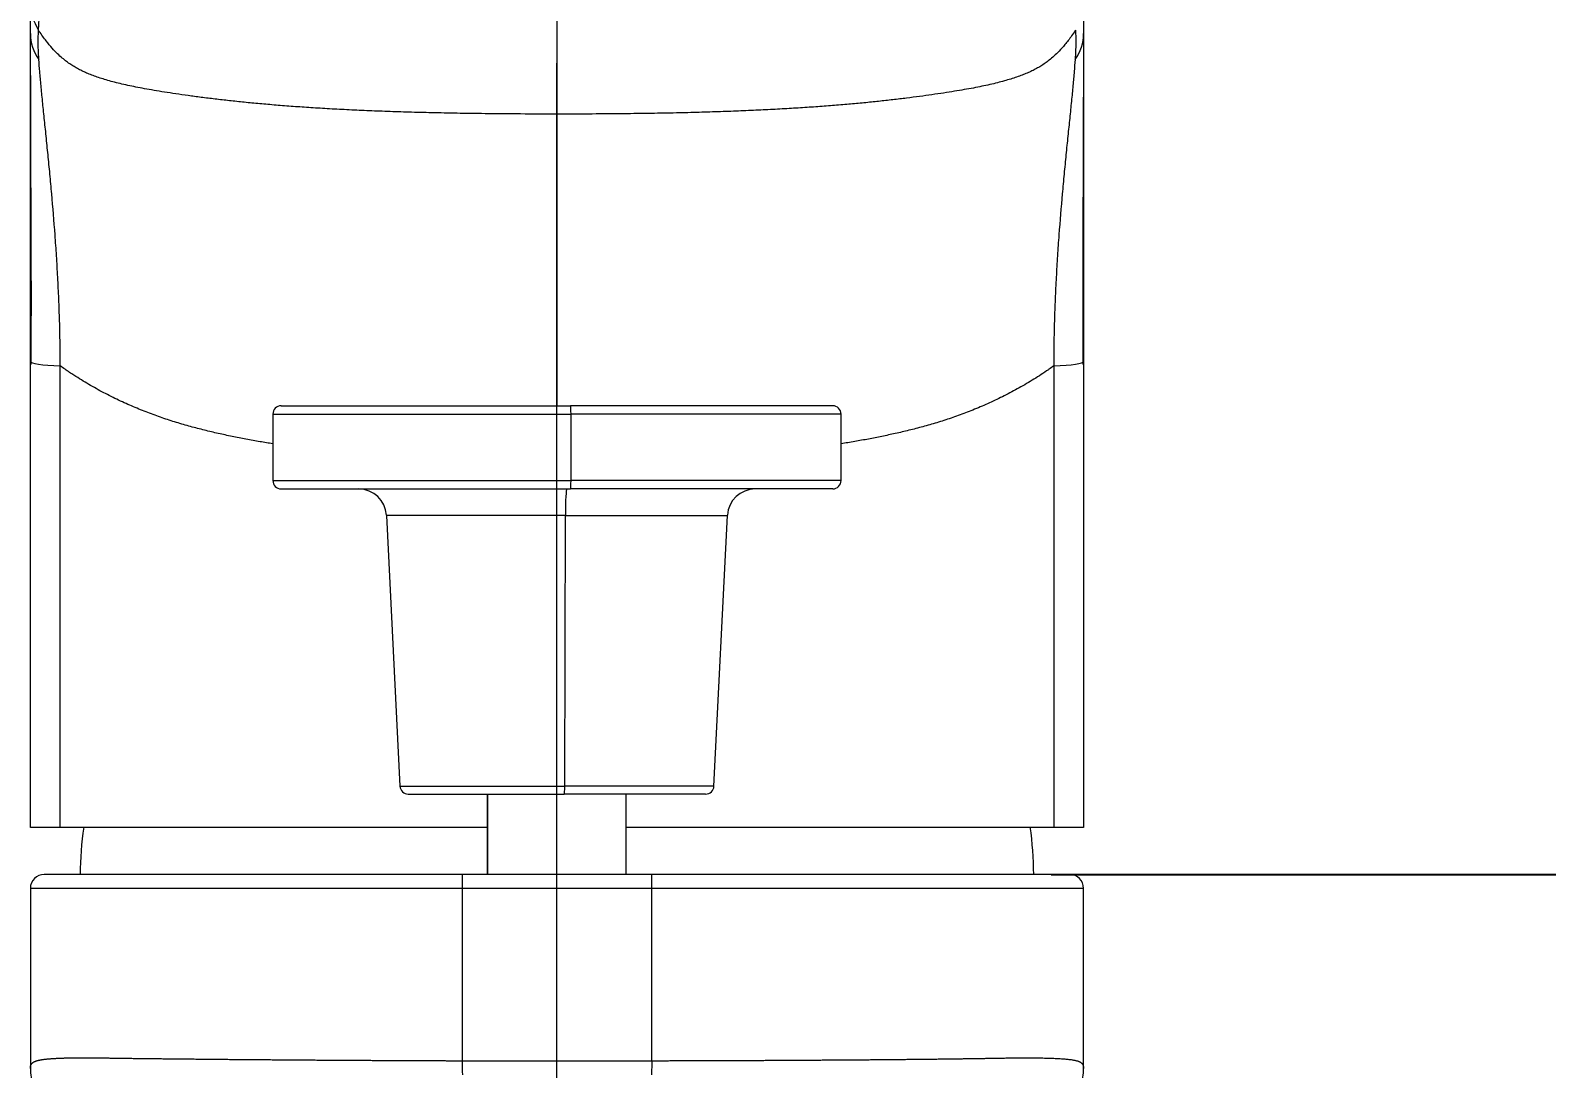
# Model space of a CAD drawing. Header units: millimetres. Extents: x 13304 to 14145, y -3112 to -2518.
# Drawn here: x 13592.1 to 13646.8, y -2786.8 to -2749.4 of the extents above; entities that cross this region are included whole.
import ezdxf

# ---------------------------------------------------------------- set-up
doc = ezdxf.new("R2010")
doc.units = ezdxf.units.MM
doc.linetypes.add('CENTERX2', pattern=[101.6, 63.5, -12.7, 12.7, -12.7])
doc.layers.add('CENTER', color=1, linetype='CENTERX2', lineweight=15)
doc.layers.add('DIM_', color=5, linetype='Continuous', lineweight=9)
doc.styles.get("Standard").update_dxf_attribs({"font": 'arial.ttf'})
doc.dimstyles.new('사본(2) STANDARD', dxfattribs={"dimscale": 0, "dimtxt": 4, "dimasz": 4, "dimexe": 1.25, "dimexo": 0.625, "dimgap": 1.5, "dimtad": 3, "dimtih": 1, "dimtoh": 1, "dimdec": 1, "dimzin": 9, "dimdsep": 46, "dimtxsty": 'Standard', "dimcen": 2.5, "dimclrd": 5, "dimclre": 5, "dimclrt": 5, "dimadec": 0, "dimazin": 0, "dimtfac": 1, "dimtdec": 1, "dimtmove": 0, "dimatfit": 3, "dimfxl": 1.25, "dimtfill": 1, "dimtolj": 1, "dimtzin": 0, "dimarcsym": 0})

# ---------------------------------------------------------------- blocks, each defined once
blk = doc.blocks.new('*D1')
at = {"layer": 'Defpoints', "color": 0, "transparency": 16777216}
for p in [(13611.112, -2735.149), (13694.137, -2735.149), (13635.287, -2904.833)]:
    blk.add_point(p, dxfattribs=at)
at = {"layer": 'DIM_', "color": 5, "lineweight": -2, "transparency": 16777216}
for p, q in [((13611.737, -2735.149), (13695.387, -2735.149)), ((13694.137, -2739.149), (13694.137, -2816.449)), ((13694.137, -2900.833), (13694.137, -2823.534)), ((13635.912, -2904.833), (13695.387, -2904.833))]:
    blk.add_line(p, q, dxfattribs=at)
at = {"layer": 'DIM_', "color": 5, "transparency": 16777216}
for points in [[(13693.471, -2739.149), (13694.804, -2739.149), (13694.137, -2735.149)], [(13693.471, -2900.833), (13694.804, -2900.833), (13694.137, -2904.833)]]:
    blk.add_solid(points, dxfattribs=at)
at = {"layer": 'DIM_', "color": 5, "transparency": 16777216, "insert": (13694.137, -2819.991), "char_height": 4, "attachment_point": 5, "bg_fill": 3, "box_fill_scale": 1.1, "bg_fill_color": 256, "bg_fill_true_color": 13158600, "bg_fill_transparency": 0}
blk.add_mtext('\\A1;169.7', dxfattribs=at)
blk = doc.blocks.new('*D4')
at = {"layer": 'Defpoints', "color": 0, "transparency": 16777216}
for p in [(13628.311, -2779.833), (13635.287, -2904.833), (13674.261, -2904.833)]:
    blk.add_point(p, dxfattribs=at)
at = {"layer": 'DIM_', "color": 5, "lineweight": -2, "transparency": 16777216}
for p, q in [((13628.936, -2779.833), (13675.511, -2779.833)), ((13674.261, -2783.833), (13674.261, -2838.791)), ((13674.261, -2900.833), (13674.261, -2845.876)), ((13635.912, -2904.833), (13675.511, -2904.833))]:
    blk.add_line(p, q, dxfattribs=at)
at = {"layer": 'DIM_', "color": 5, "transparency": 16777216}
for points in [[(13673.594, -2783.833), (13674.927, -2783.833), (13674.261, -2779.833)], [(13673.594, -2900.833), (13674.927, -2900.833), (13674.261, -2904.833)]]:
    blk.add_solid(points, dxfattribs=at)
at = {"layer": 'DIM_', "color": 5, "transparency": 16777216, "insert": (13674.261, -2842.333), "char_height": 4, "attachment_point": 5, "bg_fill": 3, "box_fill_scale": 1.1, "bg_fill_color": 256, "bg_fill_true_color": 13158600, "bg_fill_transparency": 0}
blk.add_mtext('\\A1;125', dxfattribs=at)

msp = doc.modelspace()

# ---------------------------------------------------------------- linework, layer by layer
at = {"linetype": 'Continuous', "lineweight": 18}
msp.add_line((13592.112, -2778.133), (13592.112, -2761.336), dxfattribs=at)
at = {"linetype": 'Continuous', "lineweight": 0}
for p, q in [((13600.861, -2763.233), (13611.619, -2763.233)), ((13600.861, -2763.233), (13600.861, -2765.633)), ((13601.161, -2762.933), (13611.604, -2762.933)), ((13621.061, -2762.933), (13611.604, -2762.933)), ((13621.361, -2763.233), (13611.619, -2763.233)), ((13611.619, -2765.633), (13611.619, -2763.233)), ((13621.361, -2765.633), (13621.361, -2763.233)), ((13600.861, -2765.633), (13611.619, -2765.633)), ((13601.161, -2765.933), (13611.604, -2765.933)), ((13621.061, -2765.933), (13611.604, -2765.933)), ((13621.361, -2765.633), (13611.619, -2765.633)), ((13604.958, -2766.884), (13605.446, -2776.648)), ((13611.416, -2766.884), (13604.958, -2766.884)), ((13611.392, -2776.648), (13611.416, -2766.884)), ((13611.416, -2766.884), (13617.263, -2766.884)), ((13616.775, -2776.648), (13617.263, -2766.884)), ((13605.446, -2776.648), (13611.392, -2776.648)), ((13605.746, -2776.933), (13611.377, -2776.933)), ((13608.611, -2776.934), (13608.611, -2779.833)), ((13608.611, -2779.833), (13608.611, -2776.934)), ((13616.475, -2776.933), (13611.377, -2776.933)), ((13616.775, -2776.648), (13611.392, -2776.648)), ((13613.611, -2779.833), (13613.611, -2776.934))]:
    msp.add_line(p, q, dxfattribs=at)
for centre, radius, start, end in [((13601.161, -2763.233), 0.3, 90, 180), ((13621.061, -2763.233), 0.3, 0, 90), ((13601.161, -2765.633), 0.3, 180, 270), ((13603.959, -2766.933), 1, 2.8624, 90), ((13618.262, -2766.933), 1, 90, 177.1376), ((13621.061, -2765.633), 0.3, 270, 0), ((13605.746, -2776.633), 0.3, 182.8624, 270), ((13616.475, -2776.633), 0.3, 270, 357.1376), ((13592.611, -2780.333), 0.5, 90, 180), ((13629.611, -2780.333), 0.5, 0, 90)]:
    msp.add_arc(centre, radius, start, end, dxfattribs=at)
at = {"linetype": 'Continuous', "lineweight": 18}
msp.add_arc((13605.512, -2779.833), 11.6, 171.5506, 180, dxfattribs=at)
for centre, ratio, end_param in [((13594.112, -2748.361), 0.987287, 0.551875), ((13594.112, -2749.513), 0.879992, 0.562489), ((13594.112, -2761.336), 0.091336, 1.092011)]:
    msp.add_ellipse(centre, major_axis=(-2, 0), ratio=ratio, start_param=0, end_param=end_param, dxfattribs=at)
at = {"linetype": 'Continuous', "lineweight": 0}
for centre, major_axis, ratio, start_param, end_param in [((13611.604, -2763.233), (0, 0.3), 0.049612, 4.712389, 6.283185), ((13611.465, -2766.933), (0, -1), 0.049612, 3.141597, 4.662431), ((13611.604, -2765.633), (0, -0.3), 0.049612, 0.000018, 1.570796), ((13611.377, -2776.633), (0, -0.3), 0.049612, 0.002886, 1.520838), ((13607.691, -2780.333), (0, -0.5), 0.00717, 3.141594, 4.712388), ((13614.53, -2780.333), (0, -0.5), 0.00717, 1.570797, 3.141593), ((13594.111, -2786.829), (-2, 0), 0.990866, 0, 0.320177), ((13628.111, -2786.829), (2, 0), 0.990866, 5.962997, 6.283185)]:
    msp.add_ellipse(centre, major_axis=major_axis, ratio=ratio, start_param=start_param, end_param=end_param, dxfattribs=at)
at = {"linetype": 'Continuous', "lineweight": 13}
for points, knots in [([(13592.409, -2749.396), (13592.453, -2748.262), (13592.497, -2747.122), (13592.561, -2745.406), (13592.582, -2744.833), (13592.613, -2743.973), (13592.624, -2743.686), (13592.639, -2743.255), (13592.644, -2743.111), (13592.65, -2742.931), (13592.652, -2742.895), (13592.654, -2742.824), (13592.655, -2742.788), (13592.658, -2742.716), (13592.659, -2742.68), (13592.662, -2742.608), (13592.663, -2742.572), (13592.664, -2742.536)], [0, 0, 0, 0, 0.5, 0.5, 0.75, 0.75, 0.875, 0.875, 0.9375, 0.9375, 0.953125, 0.953125, 0.96875, 0.96875, 0.984375, 0.984375, 1, 1, 1, 1]), ([(13592.421, -2750.452), (13592.415, -2750.372), (13592.411, -2750.298), (13592.403, -2750.16), (13592.4, -2750.096), (13592.396, -2749.978), (13592.395, -2749.925), (13592.393, -2749.828), (13592.393, -2749.784), (13592.394, -2749.705), (13592.395, -2749.669), (13592.397, -2749.604), (13592.399, -2749.575), (13592.402, -2749.52), (13592.404, -2749.495), (13592.407, -2749.446), (13592.408, -2749.422), (13592.409, -2749.396)], [0, 0, 0, 0, 0.125, 0.125, 0.25, 0.25, 0.375, 0.375, 0.5, 0.5, 0.625, 0.625, 0.75, 0.75, 0.875, 0.875, 1, 1, 1, 1]), ([(13593.191, -2761.498), (13593.191, -2761.223), (13593.189, -2760.95), (13593.18, -2760.409), (13593.174, -2760.141), (13593.159, -2759.608), (13593.149, -2759.344), (13593.127, -2758.82), (13593.115, -2758.559), (13593.087, -2758.042), (13593.072, -2757.785), (13593.04, -2757.276), (13593.022, -2757.023), (13592.967, -2756.271), (13592.926, -2755.777), (13592.862, -2755.054), (13592.84, -2754.815), (13592.795, -2754.344), (13592.772, -2754.112), (13592.726, -2753.655), (13592.704, -2753.431), (13592.659, -2752.991), (13592.636, -2752.775), (13592.593, -2752.356), (13592.572, -2752.153), (13592.533, -2751.76), (13592.515, -2751.571), (13592.481, -2751.213), (13592.466, -2751.044), (13592.44, -2750.729), (13592.429, -2750.583), (13592.421, -2750.452)], [0, 0, 0, 0, 0.0625, 0.0625, 0.125, 0.125, 0.1875, 0.1875, 0.25, 0.25, 0.3125, 0.3125, 0.375, 0.375, 0.5, 0.5, 0.5625, 0.5625, 0.625, 0.625, 0.6875, 0.6875, 0.75, 0.75, 0.8125, 0.8125, 0.875, 0.875, 0.9375, 0.9375, 1, 1, 1, 1])]:
    msp.add_open_spline(points, degree=3, knots=knots, dxfattribs=at)
at = {"linetype": 'Continuous', "lineweight": 18}
for points in [[(13592.112, -2749.513), (13592.112, -2749.428), (13592.112, -2749.259), (13592.112, -2749.019), (13592.112, -2748.811), (13592.112, -2748.64), (13592.112, -2748.495), (13592.112, -2748.407), (13592.112, -2748.361)], [(13593.362, -2761.618), (13593.305, -2761.578), (13593.248, -2761.539), (13593.191, -2761.498)], [(13608.611, -2778.133), (13603.471, -2778.133), (13598.331, -2778.133), (13593.191, -2778.133)]]:
    msp.add_open_spline(points, degree=3, dxfattribs=at)
for points, degree, knots in [([(13592.112, -2761.336), (13592.112, -2760.459), (13592.112, -2760.014), (13592.112, -2759.238), (13592.112, -2758.593), (13592.112, -2757.798), (13592.112, -2757.086), (13592.112, -2756.26), (13592.112, -2755.512), (13592.112, -2753.825), (13592.112, -2752.494), (13592.112, -2751.898), (13592.112, -2751.392), (13592.112, -2751.149), (13592.112, -2750.912), (13592.112, -2750.497), (13592.112, -2750.158), (13592.112, -2749.798), (13592.112, -2749.513)], 2, [0, 0, 0, 0.125, 0.125, 0.25, 0.25, 0.375, 0.375, 0.5, 0.5, 0.75, 0.75, 0.8125, 0.8125, 0.875, 0.875, 0.9375, 0.9375, 1, 1, 1]), ([(13592.112, -2751.022), (13592.112, -2751.375), (13592.113, -2752.177), (13592.117, -2753.795), (13592.127, -2755.933), (13592.138, -2758.589), (13592.134, -2760.454), (13592.129, -2761.439)], 3, [0, 0, 0, 0, 0.127704, 0.275671, 0.49355, 0.735073, 1, 1, 1, 1]), ([(13600.861, -2764.304), (13600.707, -2764.28), (13600.384, -2764.226), (13599.895, -2764.138), (13599.395, -2764.04), (13598.898, -2763.934), (13598.4, -2763.817), (13597.895, -2763.686), (13597.384, -2763.538), (13596.869, -2763.371), (13596.351, -2763.184), (13595.827, -2762.973), (13595.296, -2762.734), (13594.758, -2762.466), (13594.22, -2762.168), (13593.754, -2761.881), (13593.47, -2761.692), (13593.362, -2761.618)], 3, [0.6084104, 0.6084104, 0.6084104, 0.6084104, 0.6349512, 0.6641218, 0.6925085, 0.7201944, 0.7473067, 0.7739815, 0.8003231, 0.8263026, 0.8520971, 0.8780647, 0.9043447, 0.930872, 0.9574629, 0.9838687, 1, 1, 1, 1]), ([(13593.191, -2778.133), (13593.109, -2778.133), (13593.032, -2778.133), (13592.883, -2778.133), (13592.813, -2778.133), (13592.713, -2778.133), (13592.681, -2778.133), (13592.618, -2778.133), (13592.588, -2778.133), (13592.502, -2778.133), (13592.45, -2778.133), (13592.38, -2778.133), (13592.357, -2778.133), (13592.326, -2778.133), (13592.316, -2778.133), (13592.296, -2778.133), (13592.287, -2778.133), (13592.241, -2778.133), (13592.211, -2778.133), (13592.162, -2778.133), (13592.144, -2778.133), (13592.128, -2778.133), (13592.125, -2778.133), (13592.121, -2778.133), (13592.119, -2778.133), (13592.114, -2778.133), (13592.112, -2778.133), (13592.112, -2778.133)], 3, [0, 0, 0, 0, 0.125077, 0.125077, 0.250155, 0.250155, 0.312694, 0.312694, 0.375232, 0.375232, 0.50031, 0.50031, 0.562848, 0.562848, 0.594118, 0.594118, 0.625387, 0.625387, 0.750465, 0.750465, 0.875542, 0.875542, 0.906811, 0.906811, 0.938081, 0.938081, 1, 1, 1, 1])]:
    msp.add_open_spline(points, degree=degree, knots=knots, dxfattribs=at)
at = {"linetype": 'Continuous', "lineweight": 13}
msp.add_open_spline([(13593.191, -2778.133), (13593.191, -2772.588), (13593.191, -2767.043), (13593.191, -2761.498)], degree=3, dxfattribs=at)
at = {"linetype": 'Continuous', "lineweight": 0}
for points, knots in [([(13607.691, -2779.833), (13607.556, -2779.833), (13607.275, -2779.833), (13606.822, -2779.833), (13606.328, -2779.833), (13605.788, -2779.833), (13605.194, -2779.833), (13604.539, -2779.833), (13603.816, -2779.833), (13603.019, -2779.833), (13602.143, -2779.833), (13601.181, -2779.833), (13600.123, -2779.833), (13598.965, -2779.833), (13597.677, -2779.833), (13596.238, -2779.833), (13594.858, -2779.833), (13593.815, -2779.833), (13593.15, -2779.833), (13592.795, -2779.833), (13592.65, -2779.833), (13592.612, -2779.833), (13592.611, -2779.833), (13592.611, -2779.833)], [0, 0, 0, 0, 0.047879, 0.095758, 0.143636, 0.191515, 0.239394, 0.287273, 0.335152, 0.38303, 0.430909, 0.478788, 0.526667, 0.574546, 0.622424, 0.670303, 0.718182, 0.766061, 0.81394, 0.861818, 0.909697, 0.957576, 1, 1, 1, 1]), ([(13629.611, -2779.833), (13629.611, -2779.833), (13629.61, -2779.833), (13629.584, -2779.833), (13629.486, -2779.833), (13629.248, -2779.833), (13628.782, -2779.833), (13628.012, -2779.833), (13626.921, -2779.833), (13625.5, -2779.833), (13623.932, -2779.833), (13622.465, -2779.833), (13621.185, -2779.833), (13620.02, -2779.833), (13618.874, -2779.833), (13617.589, -2779.833), (13616.154, -2779.833), (13615.089, -2779.833), (13614.53, -2779.833)], [0, 0, 0, 0, 0.05654, 0.119437, 0.182335, 0.245232, 0.308129, 0.371027, 0.433924, 0.496821, 0.559719, 0.622616, 0.685513, 0.748411, 0.811308, 0.874205, 0.937103, 1, 1, 1, 1]), ([(13607.687, -2780.333), (13605.446, -2780.333), (13600.8, -2780.333), (13595.057, -2780.333), (13592.189, -2780.333), (13592.118, -2780.333), (13592.112, -2780.333)], [0, 0, 0, 0, 0.243618, 0.502686, 0.761754, 1, 1, 1, 1]), ([(13630.11, -2780.333), (13630.103, -2780.333), (13630.033, -2780.333), (13627.164, -2780.333), (13621.421, -2780.333), (13616.776, -2780.333), (13614.534, -2780.333)], [0, 0, 0, 0, 0.238246, 0.497314, 0.756382, 1, 1, 1, 1]), ([(13592.112, -2786.829), (13592.112, -2786.825), (13592.112, -2786.818), (13592.113, -2786.806), (13592.113, -2786.795), (13592.114, -2786.784), (13592.116, -2786.773), (13592.117, -2786.762), (13592.119, -2786.752), (13592.121, -2786.741), (13592.123, -2786.731), (13592.126, -2786.721), (13592.129, -2786.711), (13592.133, -2786.702), (13592.137, -2786.692), (13592.141, -2786.683), (13592.147, -2786.674), (13592.152, -2786.665), (13592.159, -2786.656), (13592.166, -2786.647), (13592.174, -2786.639), (13592.182, -2786.631), (13592.191, -2786.622), (13592.202, -2786.615), (13592.213, -2786.607), (13592.224, -2786.599), (13592.237, -2786.592), (13592.251, -2786.585), (13592.266, -2786.578), (13592.282, -2786.571), (13592.299, -2786.564), (13592.317, -2786.558), (13592.336, -2786.551), (13592.357, -2786.545), (13592.378, -2786.539), (13592.402, -2786.533), (13592.426, -2786.528), (13592.452, -2786.522), (13592.479, -2786.517), (13592.508, -2786.512), (13592.538, -2786.507), (13592.57, -2786.502), (13592.604, -2786.498), (13592.639, -2786.493), (13592.676, -2786.489), (13592.715, -2786.485), (13592.755, -2786.481), (13592.798, -2786.478), (13592.841, -2786.474), (13592.887, -2786.471), (13592.934, -2786.468), (13592.983, -2786.465), (13593.034, -2786.462), (13593.087, -2786.459), (13593.141, -2786.457), (13593.197, -2786.454), (13593.255, -2786.452), (13593.315, -2786.45), (13593.377, -2786.449), (13593.44, -2786.447), (13593.505, -2786.446), (13593.572, -2786.444), (13593.641, -2786.443), (13593.712, -2786.443), (13593.785, -2786.442), (13593.859, -2786.441), (13593.936, -2786.441), (13594.014, -2786.441), (13594.094, -2786.441), (13594.176, -2786.441), (13594.26, -2786.441), (13594.346, -2786.442), (13594.434, -2786.443), (13594.524, -2786.444), (13594.616, -2786.445), (13594.71, -2786.446), (13594.831, -2786.448), (13594.982, -2786.45), (13595.163, -2786.453), (13595.348, -2786.455), (13595.536, -2786.458), (13595.729, -2786.461), (13595.925, -2786.463), (13596.124, -2786.466), (13596.327, -2786.468), (13596.532, -2786.47), (13596.739, -2786.473), (13596.949, -2786.475), (13597.161, -2786.477), (13597.374, -2786.48), (13597.589, -2786.482), (13597.806, -2786.484), (13598.024, -2786.486), (13598.243, -2786.488), (13598.463, -2786.491), (13598.683, -2786.493), (13598.904, -2786.495), (13599.125, -2786.497), (13599.347, -2786.499), (13599.568, -2786.5), (13599.789, -2786.502), (13600.01, -2786.504), (13600.231, -2786.506), (13600.451, -2786.508), (13600.671, -2786.509), (13600.889, -2786.511), (13601.107, -2786.513), (13601.324, -2786.514), (13601.539, -2786.516), (13601.754, -2786.517), (13601.967, -2786.519), (13602.179, -2786.52), (13602.389, -2786.522), (13602.597, -2786.523), (13602.804, -2786.525), (13603.009, -2786.526), (13603.213, -2786.527), (13603.414, -2786.528), (13603.613, -2786.53), (13603.811, -2786.531), (13604.006, -2786.532), (13604.199, -2786.533), (13604.39, -2786.534), (13604.579, -2786.535), (13604.765, -2786.536), (13604.949, -2786.537), (13605.131, -2786.538), (13605.31, -2786.539), (13605.487, -2786.54), (13605.661, -2786.54), (13605.833, -2786.541), (13606.002, -2786.542), (13606.169, -2786.543), (13606.333, -2786.543), (13606.494, -2786.544), (13606.653, -2786.545), (13606.809, -2786.545), (13606.962, -2786.546), (13607.112, -2786.546), (13607.26, -2786.547), (13607.405, -2786.547), (13607.547, -2786.547), (13607.641, -2786.548), (13607.687, -2786.548)], [0, 0, 0, 0, 0.004238, 0.008484, 0.012738, 0.016998, 0.021265, 0.025538, 0.029817, 0.034101, 0.038391, 0.042685, 0.046984, 0.051288, 0.055595, 0.059907, 0.064222, 0.06854, 0.072862, 0.077187, 0.081515, 0.085847, 0.090181, 0.094519, 0.098859, 0.103204, 0.107552, 0.111903, 0.116259, 0.12062, 0.124986, 0.129357, 0.133735, 0.138119, 0.142512, 0.146913, 0.151323, 0.155745, 0.160178, 0.164624, 0.169085, 0.173561, 0.178055, 0.182568, 0.187101, 0.191656, 0.196233, 0.200833, 0.205458, 0.210108, 0.214785, 0.21949, 0.224224, 0.228987, 0.233782, 0.238609, 0.24347, 0.248365, 0.253296, 0.258264, 0.26327, 0.268315, 0.2734, 0.278527, 0.283696, 0.288909, 0.294167, 0.299471, 0.304823, 0.310223, 0.315672, 0.321173, 0.326725, 0.33233, 0.337989, 0.343704, 0.349476, 0.359963, 0.370514, 0.38113, 0.391812, 0.402559, 0.413367, 0.424233, 0.435152, 0.446119, 0.457129, 0.468177, 0.479257, 0.490364, 0.501492, 0.512636, 0.523789, 0.534948, 0.546105, 0.557256, 0.568396, 0.579518, 0.590618, 0.60169, 0.61273, 0.623733, 0.634694, 0.645608, 0.656471, 0.667278, 0.678025, 0.688709, 0.699325, 0.70987, 0.72034, 0.730732, 0.741044, 0.75127, 0.761409, 0.771457, 0.781411, 0.791268, 0.801027, 0.810683, 0.820234, 0.829678, 0.839013, 0.848236, 0.857345, 0.866339, 0.875214, 0.88397, 0.892605, 0.901116, 0.909503, 0.917764, 0.925898, 0.933903, 0.941778, 0.949523, 0.957136, 0.964616, 0.971963, 0.979175, 0.986252, 0.993194, 1, 1, 1, 1]), ([(13607.687, -2786.548), (13607.771, -2786.548), (13607.952, -2786.548), (13608.247, -2786.548), (13608.588, -2786.548), (13608.975, -2786.548), (13609.583, -2786.549), (13610.3, -2786.55), (13611.111, -2786.55), (13611.922, -2786.55), (13612.726, -2786.549), (13613.482, -2786.548), (13614.05, -2786.548), (13614.387, -2786.548), (13614.534, -2786.548)], [0, 0, 0, 0, 0.036395, 0.079484, 0.129298, 0.185864, 0.249204, 0.395417, 0.5, 0.604597, 0.750796, 0.852615, 0.935642, 1, 1, 1, 1]), ([(13614.534, -2786.548), (13614.606, -2786.547), (13614.752, -2786.547), (13614.97, -2786.547), (13615.189, -2786.546), (13615.407, -2786.545), (13615.625, -2786.545), (13615.842, -2786.544), (13616.06, -2786.544), (13616.276, -2786.543), (13616.493, -2786.542), (13616.709, -2786.541), (13616.925, -2786.541), (13617.14, -2786.54), (13617.355, -2786.539), (13617.569, -2786.538), (13617.782, -2786.537), (13617.995, -2786.536), (13618.207, -2786.535), (13618.418, -2786.535), (13618.629, -2786.534), (13618.838, -2786.533), (13619.047, -2786.531), (13619.255, -2786.53), (13619.462, -2786.529), (13619.668, -2786.528), (13619.872, -2786.527), (13620.076, -2786.526), (13620.279, -2786.525), (13620.48, -2786.523), (13620.68, -2786.522), (13620.879, -2786.521), (13621.077, -2786.52), (13621.274, -2786.518), (13621.469, -2786.517), (13621.662, -2786.515), (13621.854, -2786.514), (13622.045, -2786.513), (13622.234, -2786.511), (13622.422, -2786.51), (13622.608, -2786.508), (13622.792, -2786.507), (13622.975, -2786.505), (13623.156, -2786.503), (13623.335, -2786.502), (13623.512, -2786.5), (13623.688, -2786.498), (13623.861, -2786.497), (13624.033, -2786.495), (13624.203, -2786.493), (13624.37, -2786.491), (13624.536, -2786.489), (13624.7, -2786.488), (13624.861, -2786.486), (13625.02, -2786.484), (13625.178, -2786.482), (13625.332, -2786.48), (13625.485, -2786.478), (13625.635, -2786.476), (13625.783, -2786.474), (13625.929, -2786.472), (13626.072, -2786.47), (13626.213, -2786.468), (13626.351, -2786.465), (13626.487, -2786.463), (13626.62, -2786.461), (13626.751, -2786.459), (13626.902, -2786.456), (13627.072, -2786.453), (13627.259, -2786.45), (13627.439, -2786.448), (13627.612, -2786.446), (13627.778, -2786.445), (13627.938, -2786.445), (13628.091, -2786.444), (13628.237, -2786.445), (13628.377, -2786.446), (13628.511, -2786.447), (13628.638, -2786.449), (13628.759, -2786.452), (13628.873, -2786.455), (13628.982, -2786.458), (13629.084, -2786.462), (13629.181, -2786.467), (13629.272, -2786.472), (13629.357, -2786.478), (13629.436, -2786.484), (13629.509, -2786.491), (13629.577, -2786.498), (13629.64, -2786.506), (13629.697, -2786.514), (13629.748, -2786.523), (13629.796, -2786.532), (13629.838, -2786.542), (13629.876, -2786.552), (13629.911, -2786.563), (13629.941, -2786.575), (13629.969, -2786.587), (13629.992, -2786.599), (13630.013, -2786.612), (13630.031, -2786.626), (13630.047, -2786.64), (13630.06, -2786.654), (13630.071, -2786.669), (13630.081, -2786.685), (13630.088, -2786.701), (13630.094, -2786.718), (13630.099, -2786.735), (13630.103, -2786.753), (13630.105, -2786.771), (13630.107, -2786.79), (13630.109, -2786.809), (13630.109, -2786.823), (13630.11, -2786.829)], [0, 0, 0, 0, 0.010665, 0.021327, 0.031983, 0.04263, 0.053268, 0.063893, 0.074505, 0.0851, 0.095678, 0.106235, 0.116771, 0.127283, 0.137769, 0.148228, 0.158658, 0.169056, 0.179422, 0.189753, 0.200048, 0.210305, 0.220522, 0.230698, 0.240832, 0.250922, 0.260966, 0.270963, 0.280912, 0.290811, 0.30066, 0.310456, 0.320199, 0.329888, 0.339522, 0.349098, 0.358617, 0.368076, 0.377474, 0.386811, 0.396084, 0.405293, 0.414436, 0.423513, 0.432523, 0.441463, 0.450334, 0.459134, 0.467862, 0.476518, 0.485101, 0.493609, 0.502042, 0.510399, 0.51868, 0.526884, 0.53501, 0.543058, 0.551028, 0.558919, 0.56673, 0.574462, 0.582115, 0.589688, 0.597181, 0.604595, 0.61193, 0.619186, 0.63033, 0.641252, 0.651961, 0.662464, 0.67277, 0.682885, 0.692818, 0.702576, 0.712166, 0.721597, 0.730874, 0.740006, 0.749, 0.757864, 0.766603, 0.775225, 0.783738, 0.792148, 0.800461, 0.808684, 0.816824, 0.824887, 0.83288, 0.840813, 0.848693, 0.856527, 0.864321, 0.872079, 0.879807, 0.887506, 0.895179, 0.902827, 0.910453, 0.918056, 0.925637, 0.933194, 0.940728, 0.948238, 0.955722, 0.963179, 0.970608, 0.978006, 0.985372, 0.992704, 1, 1, 1, 1])]:
    msp.add_open_spline(points, degree=3, knots=knots, dxfattribs=at)
for points, degree in [([(13614.53, -2779.833), (13614.187, -2779.833), (13613.528, -2779.833), (13612.645, -2779.833), (13611.788, -2779.833), (13610.884, -2779.833), (13609.897, -2779.833), (13608.838, -2779.833), (13608.082, -2779.833), (13607.691, -2779.833)], 3), ([(13592.112, -2780.333), (13592.112, -2786.829)], 1), ([(13607.687, -2780.333), (13607.687, -2786.548)], 1), ([(13614.534, -2780.333), (13613.402, -2780.333), (13611.111, -2780.333), (13608.819, -2780.333), (13607.687, -2780.333)], 3), ([(13614.534, -2786.548), (13614.534, -2780.333)], 1), ([(13630.11, -2786.829), (13630.11, -2780.333)], 1), ([(13607.687, -2786.548), (13607.689, -2786.605), (13607.691, -2786.721), (13607.695, -2786.893), (13607.697, -2787.006), (13607.698, -2787.062)], 3), ([(13614.534, -2786.548), (13614.533, -2786.605), (13614.53, -2786.721), (13614.527, -2786.893), (13614.524, -2787.006), (13614.523, -2787.062)], 3)]:
    msp.add_open_spline(points, degree=degree, dxfattribs=at)

# ---------------------------------------------------------------- next in the draw order: dimensions: what is measured, and where the dimension line sits
at = {"layer": 'DIM_'}
dim = msp.add_linear_dim(base=(13694.137, -2735.149), p1=(13635.287, -2904.833), p2=(13611.112, -2735.149), angle=90, dimstyle='사본(2) STANDARD', override={"dimscale": 1, "dimtad": 0}, dxfattribs=at)
dim.commit()
dim.dimension.update_dxf_attribs({"geometry": '*D1', "text_midpoint": (13694.137, -2819.991)})

# ---------------------------------------------------------------- next in the draw order: linework, layer by layer
at = {"linetype": 'Continuous', "lineweight": 13}
for p, q in [((13611.112, -2745.993), (13611.112, -2752.416)), ((13629.034, -2761.498), (13629.034, -2778.133))]:
    msp.add_line(p, q, dxfattribs=at)
at = {"linetype": 'Continuous', "lineweight": 18}
msp.add_line((13630.112, -2761.336), (13630.112, -2778.133), dxfattribs=at)
for centre, ratio, start_param in [((13628.112, -2749.513), 0.879992, 5.720701), ((13628.112, -2761.336), 0.091328, 5.191175)]:
    msp.add_ellipse(centre, major_axis=(2, 0), ratio=ratio, start_param=start_param, end_param=6.283185, dxfattribs=at)
for points in [[(13630.112, -2748.361), (13630.112, -2748.385), (13630.112, -2748.435), (13630.112, -2748.514), (13630.112, -2748.613), (13630.112, -2748.743), (13630.112, -2748.92), (13630.112, -2749.163), (13630.112, -2749.384), (13630.112, -2749.513)], [(13630.112, -2749.513), (13630.112, -2749.627), (13630.112, -2749.872), (13630.112, -2750.275), (13630.112, -2750.742), (13630.112, -2751.27), (13630.112, -2751.831), (13630.112, -2752.441), (13630.112, -2753.133), (13630.112, -2753.853), (13630.112, -2754.571), (13630.112, -2755.299), (13630.112, -2756.061), (13630.112, -2756.898), (13630.112, -2757.847), (13630.112, -2758.9), (13630.112, -2760.055), (13630.112, -2760.897), (13630.112, -2761.336)], [(13629.034, -2761.498), (13628.977, -2761.539), (13628.92, -2761.578), (13628.862, -2761.618)], [(13629.034, -2778.133), (13623.893, -2778.133), (13618.752, -2778.133), (13613.611, -2778.133)]]:
    msp.add_open_spline(points, degree=3, dxfattribs=at)
for points, knots in [([(13611.112, -2752.416), (13610.674, -2752.416), (13609.848, -2752.414), (13608.684, -2752.405), (13607.652, -2752.391), (13606.726, -2752.373), (13605.882, -2752.352), (13605.096, -2752.327), (13604.345, -2752.299), (13603.618, -2752.266), (13602.916, -2752.229), (13602.242, -2752.188), (13601.599, -2752.144), (13600.982, -2752.096), (13600.394, -2752.045), (13599.833, -2751.992), (13599.296, -2751.935), (13598.777, -2751.876), (13598.279, -2751.814), (13597.805, -2751.75), (13597.361, -2751.686), (13596.949, -2751.623), (13596.573, -2751.562), (13596.229, -2751.502), (13595.914, -2751.443), (13595.62, -2751.381), (13595.345, -2751.318), (13595.086, -2751.252), (13594.845, -2751.185), (13594.623, -2751.116), (13594.419, -2751.046), (13594.23, -2750.973), (13594.054, -2750.898), (13593.887, -2750.816), (13593.726, -2750.728), (13593.57, -2750.631), (13593.416, -2750.522), (13593.258, -2750.395), (13593.087, -2750.24), (13592.894, -2750.039), (13592.674, -2749.776), (13592.509, -2749.547), (13592.418, -2749.409), (13592.409, -2749.396)], [0, 0, 0, 0, 0.048373, 0.091227, 0.129478, 0.164032, 0.195791, 0.225651, 0.254504, 0.283044, 0.310992, 0.33791, 0.363956, 0.389345, 0.413906, 0.437502, 0.460461, 0.483096, 0.50529, 0.526888, 0.547953, 0.568581, 0.588876, 0.608918, 0.628684, 0.648309, 0.668066, 0.688061, 0.708244, 0.728476, 0.748566, 0.768464, 0.788216, 0.807942, 0.827773, 0.847544, 0.86715, 0.887471, 0.909727, 0.935096, 0.964045, 0.996754, 1, 1, 1, 1]), ([(13629.815, -2749.396), (13629.769, -2749.467), (13629.642, -2749.652), (13629.446, -2749.907), (13629.234, -2750.144), (13629.047, -2750.325), (13628.88, -2750.467), (13628.723, -2750.584), (13628.569, -2750.686), (13628.411, -2750.777), (13628.247, -2750.862), (13628.076, -2750.94), (13627.894, -2751.013), (13627.698, -2751.084), (13627.486, -2751.153), (13627.255, -2751.22), (13627.005, -2751.287), (13626.735, -2751.352), (13626.446, -2751.415), (13626.14, -2751.476), (13625.811, -2751.535), (13625.453, -2751.595), (13625.062, -2751.657), (13624.64, -2751.719), (13624.193, -2751.781), (13623.721, -2751.842), (13623.228, -2751.901), (13622.716, -2751.958), (13622.185, -2752.012), (13621.631, -2752.063), (13621.051, -2752.111), (13620.444, -2752.157), (13619.81, -2752.199), (13619.149, -2752.238), (13618.461, -2752.273), (13617.747, -2752.304), (13617.008, -2752.332), (13616.231, -2752.355), (13615.397, -2752.376), (13614.485, -2752.393), (13613.473, -2752.406), (13612.338, -2752.414), (13611.537, -2752.416), (13611.112, -2752.416)], [0, 0, 0, 0, 0.018202, 0.049828, 0.077738, 0.10217, 0.123785, 0.143779, 0.163324, 0.183091, 0.202877, 0.222584, 0.242369, 0.262282, 0.282262, 0.302303, 0.322428, 0.342546, 0.362499, 0.382296, 0.402074, 0.422027, 0.442313, 0.462856, 0.483579, 0.504732, 0.526495, 0.548685, 0.571238, 0.594463, 0.61859, 0.643473, 0.669015, 0.6954, 0.722707, 0.750595, 0.778955, 0.808443, 0.839831, 0.873897, 0.911422, 0.953193, 1, 1, 1, 1]), ([(13630.096, -2761.439), (13630.093, -2760.612), (13630.09, -2758.993), (13630.097, -2756.608), (13630.106, -2754.546), (13630.111, -2752.939), (13630.112, -2752.132), (13630.112, -2751.804)], [0, 0, 0, 0, 0.244531, 0.481636, 0.711061, 0.878322, 1, 1, 1, 1]), ([(13628.862, -2761.618), (13628.834, -2761.637), (13628.632, -2761.776), (13628.252, -2762.02), (13627.719, -2762.33), (13627.184, -2762.611), (13626.648, -2762.864), (13626.115, -2763.089), (13625.589, -2763.289), (13625.071, -2763.466), (13624.56, -2763.621), (13624.057, -2763.758), (13623.561, -2763.88), (13623.073, -2763.989), (13622.588, -2764.088), (13622.099, -2764.18), (13621.69, -2764.251), (13621.442, -2764.292), (13621.361, -2764.305)], [0, 0, 0, 0, 0.0042178, 0.0303901, 0.0566508, 0.0829908, 0.1094421, 0.1358847, 0.1621096, 0.1881294, 0.2141235, 0.2403494, 0.2670119, 0.2940114, 0.3212496, 0.3490506, 0.3776549, 0.3917953, 0.3917953, 0.3917953, 0.3917953]), ([(13630.112, -2778.133), (13630.112, -2778.133), (13630.106, -2778.133), (13630.081, -2778.133), (13630.063, -2778.133), (13630.027, -2778.133), (13630.013, -2778.133), (13629.982, -2778.133), (13629.965, -2778.133), (13629.911, -2778.133), (13629.87, -2778.133), (13629.799, -2778.133), (13629.774, -2778.133), (13629.735, -2778.133), (13629.722, -2778.133), (13629.694, -2778.133), (13629.68, -2778.133), (13629.608, -2778.133), (13629.546, -2778.133), (13629.413, -2778.133), (13629.343, -2778.133), (13629.231, -2778.133), (13629.193, -2778.133), (13629.115, -2778.133), (13629.075, -2778.133), (13629.034, -2778.133)], [0, 0, 0, 0, 0.125, 0.125, 0.25, 0.25, 0.3125, 0.3125, 0.375, 0.375, 0.5, 0.5, 0.5625, 0.5625, 0.59375, 0.59375, 0.625, 0.625, 0.75, 0.75, 0.875, 0.875, 0.9375, 0.9375, 1, 1, 1, 1])]:
    msp.add_open_spline(points, degree=3, knots=knots, dxfattribs=at)
at = {"linetype": 'Continuous', "lineweight": 13}
for points, knots in [([(13629.815, -2749.396), (13629.816, -2749.419), (13629.819, -2749.464), (13629.824, -2749.536), (13629.829, -2749.622), (13629.832, -2749.738), (13629.831, -2749.901), (13629.824, -2750.131), (13629.812, -2750.334), (13629.804, -2750.452)], [0, 0, 0, 0, 0.114467, 0.230583, 0.356824, 0.49513, 0.647218, 0.814864, 1, 1, 1, 1]), ([(13629.804, -2750.452), (13629.795, -2750.583), (13629.784, -2750.728), (13629.758, -2751.043), (13629.743, -2751.212), (13629.71, -2751.57), (13629.692, -2751.759), (13629.652, -2752.151), (13629.632, -2752.355), (13629.589, -2752.774), (13629.566, -2752.989), (13629.521, -2753.429), (13629.498, -2753.654), (13629.453, -2754.11), (13629.43, -2754.343), (13629.385, -2754.814), (13629.363, -2755.052), (13629.298, -2755.776), (13629.258, -2756.269), (13629.202, -2757.022), (13629.185, -2757.275), (13629.153, -2757.784), (13629.137, -2758.041), (13629.11, -2758.558), (13629.097, -2758.819), (13629.076, -2759.343), (13629.066, -2759.608), (13629.051, -2760.14), (13629.044, -2760.408), (13629.036, -2760.95), (13629.034, -2761.223), (13629.034, -2761.498)], [0, 0, 0, 0, 0.0625, 0.0625, 0.125, 0.125, 0.1875, 0.1875, 0.25, 0.25, 0.3125, 0.3125, 0.375, 0.375, 0.4375, 0.4375, 0.5, 0.5, 0.625, 0.625, 0.6875, 0.6875, 0.75, 0.75, 0.8125, 0.8125, 0.875, 0.875, 0.9375, 0.9375, 1, 1, 1, 1])]:
    msp.add_open_spline(points, degree=3, knots=knots, dxfattribs=at)
for points in [[(13611.112, -2752.416), (13611.112, -2752.898), (13611.112, -2753.379), (13611.112, -2754.568), (13611.112, -2756.467), (13611.112, -2758.826)], [(13611.112, -2758.826), (13611.112, -2759.574), (13611.112, -2760.367), (13611.112, -2761.199), (13611.112, -2762.058), (13611.112, -2762.933)]]:
    msp.add_open_spline(points, degree=5, dxfattribs=at)
at = {"layer": 'CENTER'}
msp.add_line((13611.111, -2915.681), (13611.111, -2727.736), dxfattribs=at)

# ---------------------------------------------------------------- next in the draw order: dimensions: what is measured, and where the dimension line sits
at = {"layer": 'DIM_'}
dim = msp.add_linear_dim(base=(13674.261, -2904.833), p1=(13628.311, -2779.833), p2=(13635.287, -2904.833), angle=90, dimstyle='사본(2) STANDARD', override={"dimscale": 1, "dimtad": 0}, dxfattribs=at)
dim.commit()
dim.dimension.update_dxf_attribs({"geometry": '*D4', "text_midpoint": (13674.261, -2842.333)})

# ---------------------------------------------------------------- next in the draw order: linework, layer by layer
at = {"linetype": 'Continuous', "lineweight": 18}
msp.add_arc((13616.712, -2779.833), 11.6, 0, 8.4991, dxfattribs=at)

doc.saveas('drawing.dxf')
